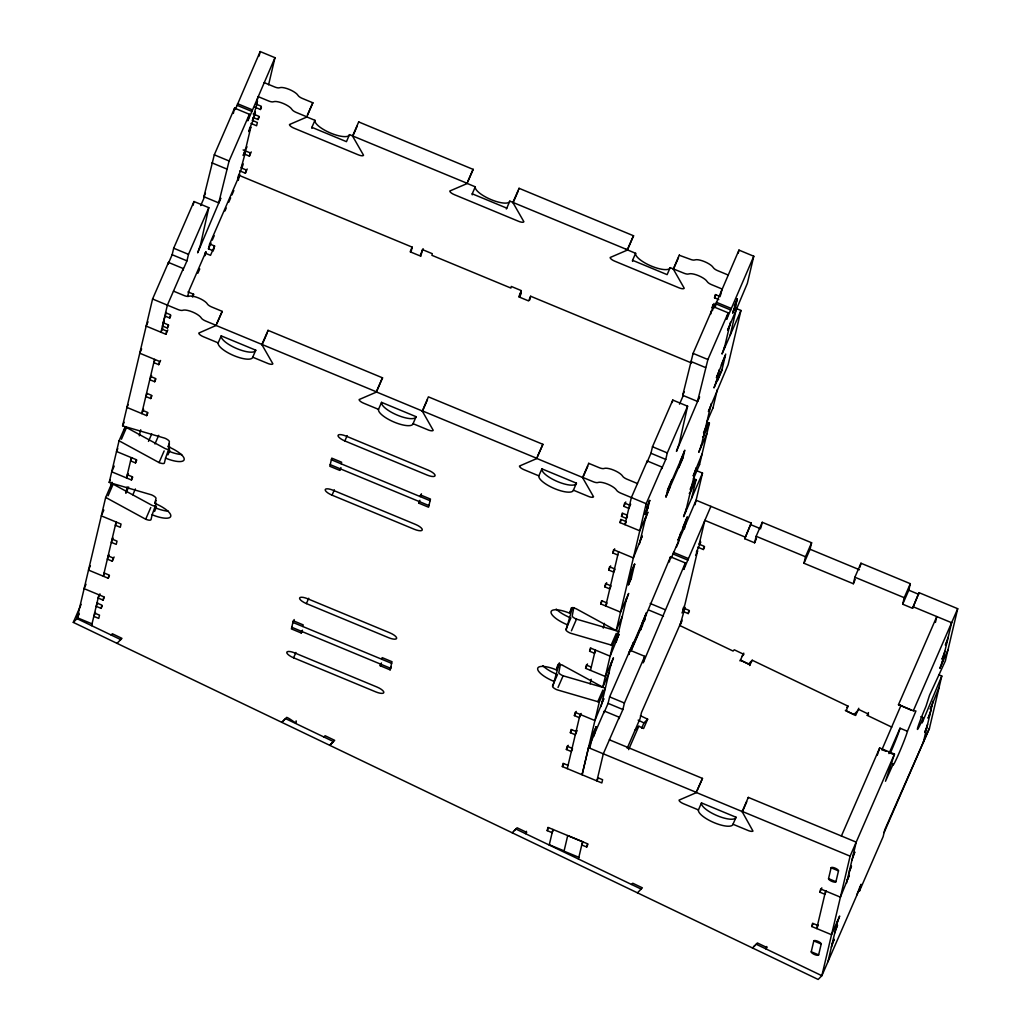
<?xml version="1.0" encoding="UTF-8"?>
<svg xmlns="http://www.w3.org/2000/svg" width="1031" height="1031" viewBox="0 0 1031 1031"><rect width="100%" height="100%" fill="white"/><g stroke="black" fill="none" stroke-linecap="round" stroke-linejoin="round"><path stroke-width="1.5" d="M173.479 291.129L183.879 295.446A5.348 1.65 23.5 0 0 188.789 296.297A10.697 3.299 23.5 0 1 198.609 297.985A10.697 3.299 23.5 0 1 207.411 304.016A5.348 1.65 23.5 0 0 211.806 307.032L222.219 311.349L216.085 325.461L198.815 333.052A5.348 1.65 23.5 0 0 203.365 336.725L218.172 342.872A18.726 5.761 23.5 0 0 234.101 355.721A18.726 5.761 23.5 0 0 252.724 357.203L268.434 363.685A5.348 1.65 23.5 0 0 272.854 363.763L262.042 344.908A5.335 1.637 23.5 0 1 261.951 344.354L268.034 330.345L382.553 377.836L376.47 391.844A5.361 1.65 23.5 0 1 376.147 392.218L359.149 399.551A5.348 1.65 23.5 0 0 363.698 403.224L378.506 409.359A18.726 5.761 23.5 0 0 394.435 422.22A18.726 5.761 23.5 0 0 413.057 423.689L428.78 430.172A5.348 1.65 23.5 0 0 433.188 430.249L422.285 411.098L428.38 396.845L542.899 444.322L536.597 458.64L519.495 466.038A5.348 1.65 23.5 0 0 524.044 469.711L538.852 475.858A18.726 5.761 23.5 0 0 554.781 488.707A18.726 5.761 23.5 0 0 573.404 490.176L589.113 496.671A5.361 1.65 23.5 0 0 593.044 497.2L593.534 496.736L582.721 477.881A5.297 1.637 23.5 0 1 582.605 477.456L588.714 463.331L599.127 467.649A5.348 1.65 23.5 0 0 604.037 468.486A10.697 3.299 23.5 0 1 613.857 470.188A10.697 3.299 23.5 0 1 622.647 476.206A5.348 1.65 23.5 0 0 627.041 479.222L637.454 483.539M588.714 463.331L588.701 463.447A5.297 1.637 23.5 0 0 588.817 463.886M467.842 181.353L472.92 169.677A5.297 1.637 23.5 0 0 473.19 169.406L358.698 121.929A5.4 1.662 23.5 0 0 358.814 122.354M679.493 255.34L689.803 259.103A5.348 1.65 23.5 0 0 693.915 260.096L696.312 259.67A10.697 3.299 23.5 0 1 712.137 266.23L713.929 268.382A5.348 1.65 23.5 0 0 717.731 270.689L728.131 275.006M594.062 735.915L596.227 726.713L593.225 733.608L589.951 747.436M628.395 584.783L631.359 578.069L634.671 564.073L631.681 570.955L628.395 584.783L631.436 577.785M935.439 622.389L936.805 616.564L898.529 704.611L910.837 709.998M671.31 557.977L696.093 500.215L751.212 523.065L744.743 538.71L754.615 542.796L756.148 536.288L762.244 522.292L811.603 542.757L805.507 556.766L803.974 563.261L853.333 583.739L854.879 577.231L860.962 563.222L910.321 583.688L904.239 597.696L902.692 604.205L912.564 608.303L919.046 592.67L957.709 608.702L913.337 710.759L915.928 710.965L907.435 731.263A18.726 0.979 -67.5 0 1 898.98 753.3A18.726 0.979 -67.5 0 1 893.22 763.945L885.487 781.266L894.483 754.099L879.675 747.952L841.399 835.999M92.055 623.858L77.248 617.724L105.652 497.509L111.735 483.5A5.361 1.65 23.5 0 1 113.139 484.158L151.776 505.216A5.348 1.65 23.5 0 0 156.081 506.195M105.652 497.509A5.361 1.65 23.5 0 1 107.044 498.166L145.68 519.224A5.348 1.65 23.5 0 0 151.003 519.637L152.163 514.765A18.726 5.761 23.5 0 0 170.772 516.235A18.726 5.761 23.5 0 0 154.843 503.373L156.003 498.501A5.348 1.65 23.5 0 0 151.454 494.828L110.639 482.933A5.348 1.65 23.5 0 1 109.222 482.418L119.029 440.881L125.125 426.873A5.361 1.65 23.5 0 1 126.517 427.53L165.153 448.588A5.348 1.65 23.5 0 0 169.471 449.555M119.029 440.881A5.361 1.65 23.5 0 1 120.434 441.539L159.07 462.584A5.348 1.65 23.5 0 0 164.393 463.009L165.54 458.125A18.726 5.761 23.5 0 0 184.162 459.607A18.726 5.761 23.5 0 0 168.233 446.745L169.393 441.861A5.348 1.65 23.5 0 0 164.831 438.188L124.029 426.306A5.348 1.65 23.5 0 1 122.599 425.777L152.575 299.003L168.478 262.428L183.286 268.563L182.899 270.199L186.959 260.856L188.493 254.348L208.803 207.656L193.996 201.522L173.685 248.213L172.151 254.721L168.092 264.052L168.478 262.428M112.031 482.25L110.601 488.307L111.735 483.5M124.055 431.422L125.176 426.654M166.3 312.457L163.169 322.742L168.156 324.804L167.383 328.064L162.447 326.015L164.354 321.633M91.617 625.649L98.937 594.719M116.142 521.931L103.332 576.149L104.582 573.275M131.337 457.622L126.529 477.959L128.411 473.641M154.573 359.355L141.75 413.573L143.618 409.268M193.132 205.182L193.996 201.522M125.769 492.934L127.2 486.877M139.275 435.817L140.706 429.772M97.713 602.826L96.179 606.331L101.115 608.367L101.889 605.12L96.953 603.071M99.968 593.843L98.138 598.044L103.074 600.094L103.847 596.833L84.104 588.649L86.011 584.268M90.393 565.697L88.498 570.079L108.242 578.262L109.002 575.014L104.067 572.965M109.17 554.936L107.34 559.137L112.276 561.186L113.049 557.939L108.113 555.889M114.222 466.064L111.722 471.811L131.465 479.995L132.239 476.747L127.303 474.698M131.839 457.957L130.563 460.87L135.499 462.919L136.272 459.671L116.529 451.488L117.779 448.614M128.192 404.564L126.942 407.425L146.686 415.622L147.459 412.361L142.523 410.325M147.008 393.687L145.783 396.497L150.719 398.546L151.493 395.285L146.557 393.236M151.583 375.49L149.766 379.692L154.702 381.728L155.462 378.48L150.526 376.431M155.011 359.806L153.799 362.603L158.735 364.652L159.509 361.404L139.752 353.221L141.634 348.903M148.039 321.801L146.17 326.105L165.914 334.289L166.674 331.041L161.738 328.992M164.767 315.963L169.754 318.025L170.527 314.777L165.591 312.728M208.803 207.656L200.465 244.901L197.656 252.827L220.763 198.223L218.727 202.888L203.919 196.741L214.293 154.83L234.591 108.139L249.399 114.286L247.865 120.795L274.981 57.684L260.173 51.55L235.287 109.518M187.784 295.961L189.06 290.549L205.981 251.641L205.014 255.701M233.341 113.436L234.591 108.139M193.016 296.696L193.596 294.247L187.951 291.915M218.727 202.888L229.101 160.978L249.399 114.286M213.417 250.881L208.481 248.832L209.641 243.96L239.411 175.476L412.168 247.131L411.021 252.002M259.103 56.074L260.173 51.55M213.713 249.67L214.577 246.009L209.641 243.96M152.163 514.765L156.274 503.205M165.54 458.125L169.664 446.578M238.264 180.361L239.669 174.394L237.646 179.072L238.406 175.811L241.885 167.808M239.733 170.85L245.378 173.195L246.138 169.935L241.202 167.898L245.687 151.261M250.945 123.411L256.59 125.756L257.363 122.496L252.427 120.447L255.404 112.224M254.515 107.031L260.431 109.492L261.204 106.232L256.268 104.183L258.059 96.592L268.472 100.909A5.348 1.65 23.5 0 0 272.584 101.901L274.981 101.476A10.697 3.299 23.5 0 1 290.806 108.049L292.585 110.201A5.348 1.65 23.5 0 0 296.4 112.495L306.8 116.812L312.896 102.804L302.483 98.486A5.348 1.65 23.5 0 1 298.681 96.192L296.902 94.04A10.697 3.299 23.5 0 0 281.063 87.467L278.679 87.893A5.348 1.65 23.5 0 1 274.568 86.913L264.155 82.596M242.465 166.481L242.852 164.844M244.476 154.07L249.412 156.119L250.185 152.859L243.123 149.933M253.123 117.47L258.059 119.519L258.833 116.271L253.188 113.926M268.576 84.8L274.981 57.684M302.792 626.5L303.178 624.876L293.307 620.778L291.386 628.91L301.258 633.008L301.632 631.384M341.235 463.86L341.622 462.223L331.75 458.138L329.83 466.27L339.702 470.355L340.088 468.731M420.828 256.371L422.426 249.592L432.298 253.69L431.912 255.314L510.899 288.061L511.273 286.438L521.145 290.536L519.547 297.302L521.325 293.088M391.316 667.057L390.105 669.854L380.233 665.755L380.619 664.132M381.766 659.247L382.153 657.623L392.025 661.722L390.105 669.854M421.434 493.797L420.21 496.607L420.596 494.983L430.468 499.068L428.548 507.2L418.676 503.115L419.063 501.478M529.779 299.905L530.643 296.245L691.582 362.989M629 654.092L629.915 650.187L644.723 656.322L624.425 703.013L622.892 709.521L618.832 718.852L619.219 717.228L604.411 711.094L588.508 747.668L582.09 774.771L599.256 702.201A5.361 1.65 23.5 0 0 597.825 701.686L557.024 689.791A5.348 1.65 23.5 0 1 552.668 686.865L559.356 662.856M553.621 681.246A18.726 5.761 23.5 0 1 537.692 668.384A18.726 5.761 23.5 0 1 556.315 669.854L557.951 664.518A5.348 1.65 23.5 0 1 562.784 665.395M562.784 665.395L601.421 686.453A5.361 1.65 23.5 0 0 602.813 687.11L612.633 645.574A5.361 1.65 23.5 0 0 611.203 645.058L570.401 633.163A5.348 1.65 23.5 0 1 566.058 630.237L572.45 607.491M567.011 624.618A18.726 5.761 23.5 0 1 551.07 611.757A18.726 5.761 23.5 0 1 569.692 613.226L571.342 607.89A5.348 1.65 23.5 0 1 576.174 608.767L614.811 629.825A5.361 1.65 23.5 0 0 616.203 630.469L622.299 616.474M560.426 664.183L558.763 672.856A5.348 1.65 23.5 0 0 563.106 675.795L603.908 687.677A5.361 1.65 23.5 0 1 605.339 688.192L599.256 702.201M573.816 607.555L572.153 616.229A5.348 1.65 23.5 0 0 576.497 619.154L617.298 631.049A5.361 1.65 23.5 0 1 618.729 631.565L612.633 645.574M553.415 829.775L552.139 832.687L547.203 830.638L547.976 827.39L587.464 843.758L586.703 847.018L581.768 844.969L583.03 842.056M597.671 777.658L602.607 779.707L601.833 782.954L562.346 766.587L563.119 763.327L568.055 765.376M572.54 748.751L571.329 751.547L566.393 749.511L567.153 746.251L572.089 748.3M577.128 730.541L575.298 734.742L570.362 732.693L571.135 729.445L576.071 731.495M581.162 713.465L579.332 717.666L574.396 715.617L575.169 712.369L594.913 720.553L603.805 698.631L601.769 703.297M610.648 665.755L613.445 657.83L605.326 676.504L585.582 668.32L586.355 665.059L591.291 667.109M595.57 650.948L594.552 653.28L589.616 651.244L590.389 647.984L610.133 656.18L619.025 634.245L616.989 638.911M625.869 601.369L628.665 593.444L620.546 612.118L600.802 603.934L601.563 600.686L606.499 602.735M610.996 586.098L609.772 588.907L604.836 586.858L605.609 583.61L610.545 585.647M614.966 569.292L613.741 572.102L608.806 570.053L609.579 566.792L614.515 568.841M617.788 555.013L612.852 552.977L613.613 549.716L633.356 557.913L642.249 535.978L640.225 540.644M645.084 520.049L647.893 512.123L639.774 530.797L620.031 522.614L620.791 519.353L625.727 521.402M627.454 516.093L626.436 518.425L621.5 516.376L622.273 513.129L627.248 515.191M630.676 504.211L628.858 508.412L623.871 506.35L624.644 503.089L629.58 505.138M549.227 845.02L552.912 829.44M567.282 768.636L580.105 714.419M590.518 670.369L595.325 650.033M618.548 551.765L605.738 605.983L606.988 603.109M590.119 683.824L591.188 679.287M603.29 628.085L604.398 623.381M687.6 406.214L667.289 452.905L665.755 459.401L661.696 468.744L662.082 467.12L647.275 460.973L646.888 462.61L650.948 453.266L652.481 446.758L672.792 400.067L687.6 406.214L679.249 443.459L676.452 451.372L699.559 396.767L697.523 401.433L682.715 395.298L693.09 353.388L713.388 306.697L728.195 312.831L726.662 319.339L753.777 256.242L738.969 250.095L714.174 307.869M616.203 630.469L646.179 503.695L662.082 467.12M645.058 514.301L649.698 500.319L647.893 507.999L645.058 514.508L648.099 507.304M672.212 402.515L672.792 400.067M601.009 706.544L611.422 662.495M616.216 642.171L626.629 598.122M639.452 543.904L645.857 516.789M604.411 711.094L604.024 712.717L608.084 703.374L609.617 696.879L633.459 642.403L633.086 644.027M578.443 859.029L582.528 841.708L567.72 835.574L564.034 851.168L578.842 857.302M628.768 654.453L629.4 651.747M710.707 314.068L711.467 310.821M713.413 308.346L712.176 307.831L712.949 304.583L715.901 305.807M718.775 299.557L714.547 297.804L715.321 294.557L720.257 296.593M670.382 486.258L665.936 497.226L667.856 489.094L671.916 479.75L671.529 481.387M712.46 310.602L713.388 306.697M640.728 628.678L640.341 630.302L642.661 624.966M641.875 623.794L646.321 612.839L644.401 620.971M679.171 466.025L678.785 467.662L682.844 458.318L684.777 450.186L680.331 461.153M720.617 295.085L722.048 289.002L711.635 284.685A5.348 1.65 23.5 0 1 707.833 282.391L706.055 280.239A10.697 3.299 23.5 0 0 690.216 273.679L687.832 274.104A5.348 1.65 23.5 0 1 683.721 273.112L670.176 267.635A18.726 5.761 23.5 0 1 651.553 266.166A18.726 5.761 23.5 0 1 635.624 253.304L625.624 249.141M697.523 401.433L707.897 359.523L728.195 312.831M630.92 650.857L670.524 556.804L685.331 562.952L683.798 569.46L710.9 506.35M738.248 253.111L738.969 250.095M644.723 656.322L643.189 662.83L685.331 562.952M669.287 562.011L670.524 556.804M678.295 542.886L680.782 532.344M685.589 512.007L696.002 467.958M700.809 447.634L711.222 403.585M716.03 383.248L719.238 369.691M724.033 349.367L730.451 322.252M732.693 312.767L737.333 298.784L735.515 306.465L732.693 312.973L735.734 305.769M682.818 527.679L687.265 516.711L684.365 528.929M718.053 378.583L717.679 380.207L721.739 370.864L725.708 354.058L721.262 365.026M691.685 498.012L696.015 479.66A5.361 1.65 23.5 0 0 694.585 479.131L690.151 489.351M693.502 478.564L699.585 464.556L709.405 423.019A5.361 1.65 23.5 0 0 707.975 422.504L703.542 432.724M706.879 421.937L712.975 407.928L717.318 389.576M730.128 335.359L736.534 308.256M695.036 504.726L702.511 473.1L696.582 470.651M735.039 307.998L740.954 310.46L728.144 364.678L708.426 411.498L710.449 406.833M753.777 256.242L747.359 283.345L727.641 330.178L729.677 325.512M741.908 656.386L743.879 654.389L734.291 649.801L733.054 651.038L679.945 625.585L685.087 607.323M697.703 547.177L703.348 549.51L704.109 546.262L699.173 544.213L704.817 520.359L745.129 537.074M683.269 611.525L688.205 613.574L688.966 610.313L683.334 607.981M744.743 538.71L751.212 523.065M761.007 527.485L762.244 522.292M803.974 563.261L810.07 549.265L811.603 542.757M860.034 567.127L860.962 563.222M836.863 923.956L839.659 916.031L831.54 934.705L811.797 926.521L812.57 923.26L817.506 925.31M826.372 890.771L824.839 894.264L819.903 892.215L820.676 888.967L840.42 897.15L849.312 875.229L847.276 879.894M811.242 951.806L813.807 940.929A4.008 1.237 23.5 0 1 817.789 941.277A4.008 1.237 23.5 0 1 821.204 944.035L818.64 954.886A4.008 1.237 23.5 0 1 814.658 954.564A4.008 1.237 23.5 0 1 811.242 951.806L818.653 954.848M825.612 891.016L816.732 928.557L818.253 925.065M828.537 878.644L831.102 867.806A4.008 1.237 23.5 0 1 835.084 868.115A4.008 1.237 23.5 0 1 838.499 870.873L835.935 881.711A4.008 1.237 23.5 0 1 831.953 881.402A4.008 1.237 23.5 0 1 828.537 878.644L835.935 881.711M902.692 604.205L908.788 590.196L910.321 583.688M894.483 754.099L850.111 856.155L821.849 975.713L818.15 979.45L73.291 622.389L81.127 604.372M827.945 961.704L837.636 920.696M846.515 883.155L856.207 842.147L748.313 797.401L742.217 811.41A5.4 1.662 23.5 0 0 742.32 811.964L752.978 831.076A5.348 1.65 23.5 0 1 748.712 830.741L732.989 824.246A18.726 5.761 23.5 0 1 714.38 822.777A18.726 5.761 23.5 0 1 698.438 809.928L683.63 803.78A5.348 1.65 23.5 0 1 679.287 800.855L679.081 800.108L696.196 792.71L702.485 778.405L609.398 739.794M912.564 608.303L919.046 592.67M856.619 895.256L861.065 884.289L859.454 891.106L883.142 836.631L884.753 829.826L929.447 728.26L941.793 676.027L939.048 674.893M920.812 716.725L923.286 717.744L922.126 722.899L941.793 676.027M923.351 742.268L933.042 701.26M941.922 663.719L951.613 622.711M957.709 608.702L945.363 660.935L929.55 695.19L925.98 706.364A18.726 0.979 -67.5 0 0 917.526 728.402A18.726 0.979 -67.5 0 0 923.286 717.744M879.675 747.952L877.278 755.182M702.485 778.405L697.098 790.455M900.836 705.745L881.917 749.743M473.229 169.29L467.107 183.415A5.297 1.637 23.5 0 1 466.824 183.686L449.825 191.006A5.348 1.65 23.5 0 0 454.387 194.679L518.554 221.291A5.348 1.65 23.5 0 0 523.387 222.168L523.877 221.704L513.064 202.849A5.361 1.65 23.5 0 1 512.961 202.308L519.057 188.299L633.575 235.79L627.479 249.798A5.335 1.637 23.5 0 1 627.17 250.172L610.172 257.492A5.348 1.65 23.5 0 0 614.721 261.165L678.888 287.778A5.348 1.65 23.5 0 0 684.21 288.203L673.295 269.052L679.39 254.786M542.899 444.322L537.499 456.385M257.312 102.713L253.897 114.415L255.134 111.941M203.919 196.741L205.44 193.248M200.723 205.594L204.563 196.753M183.286 268.563L167.383 305.137L160.978 332.253L162.846 327.935M256.268 104.183L257.531 101.27M252.427 120.447L255.34 113.745M253.407 119.66L249.618 128.372L248.858 131.633L250.881 126.955L246.009 147.562L243.213 155.488L247.002 146.763M122.599 425.777L124.132 422.285M169.754 318.025L170.772 315.692M260.431 109.492L261.449 107.16M167.383 328.064L168.659 325.139M258.059 119.519L259.335 116.606M165.914 334.289L167.808 329.92M121.452 439.206L126.517 427.53M241.202 167.898L243.032 163.684M197.862 273.254L199.756 268.923M208.481 248.832L211.02 243.007M212.283 240.094L214.19 235.725M224.951 210.955L226.227 208.043M228.753 202.218L230.66 197.849M231.923 194.936L233.831 190.555M158.735 364.652L160.565 360.45M249.412 156.119L251.242 151.918M109.222 482.418L110.227 480.072M154.702 381.728L155.913 378.931M245.378 173.195L247.195 168.994M192.436 296.915L193.596 294.247M214.577 246.009L210.517 255.34L204.873 253.007M108.062 495.834L113.139 484.158M150.719 398.546L151.944 395.736M101.966 514.353L103.835 510.049M146.686 415.622L147.91 412.812M135.499 462.919L136.775 460.006M131.465 479.995L132.741 477.082M126.053 492.973L128.643 487.006M148.477 441.384L151.712 433.948M116.567 522.459L115.343 525.256L120.279 527.305L121.052 524.057L101.309 515.861M77.248 617.724L79.168 613.316M73.291 622.389L77.003 618.652L78.807 614.489M113.139 538.13L111.309 542.332L116.245 544.381L117.019 541.133L112.083 539.084M132.844 494.79L135.383 488.952M154.946 443.961L158.71 435.301M112.276 561.186L114.106 556.985M216.819 323.399L222.181 311.465M307.509 114.853L312.573 103.19A5.335 1.637 23.5 0 0 312.896 102.804M108.242 578.262L109.454 575.466M159.07 462.584L164.148 450.921M95.522 612.414L93.808 616.358L98.744 618.407L99.517 615.146L94.581 613.11M168.233 446.745L169.458 443.949M103.074 600.094L104.35 597.168M101.115 608.367L102.133 606.035M167.937 454.839L169.844 450.457M218.172 342.872L221.214 335.861L255.765 350.192L252.724 357.203M311.903 128.359A18.726 5.761 23.5 0 1 311.89 127.329L314.945 120.318L306.375 116.761M145.68 519.224L150.758 507.548M154.843 503.373L156.068 500.576M154.56 511.466L156.454 507.097M358.724 121.813L352.615 135.937A5.4 1.662 23.5 0 0 352.718 136.363L363.531 155.217A5.348 1.65 23.5 0 1 358.208 154.792L294.041 128.192A5.348 1.65 23.5 0 1 289.492 124.519L306.491 117.186A5.335 1.637 23.5 0 0 306.8 116.812M262.042 344.908L267.119 333.232M352.718 136.363L357.164 126.156M412.168 247.131L410.145 251.796L420.017 255.881L423.135 248.703M344.844 440.946A8.029 2.474 23.5 0 1 338.026 435.43A8.029 2.474 23.5 0 1 346.004 436.061L428.265 470.175A8.029 2.474 23.5 0 1 435.095 475.691A8.029 2.474 23.5 0 1 427.118 475.059L344.844 440.946L347.163 435.61M339.702 470.355L340.926 467.559M377.166 389.886L382.243 378.222A5.361 1.65 23.5 0 0 382.553 377.836M332.034 495.164A8.029 2.474 23.5 0 1 325.203 489.648A8.029 2.474 23.5 0 1 333.181 490.279L415.454 524.392A8.029 2.474 23.5 0 1 422.285 529.908A8.029 2.474 23.5 0 1 414.294 529.277L332.034 495.164L334.353 489.828M378.506 409.359L381.56 402.361L416.112 416.692L413.057 423.689M472.25 194.846A18.726 5.761 23.5 0 1 472.237 193.815L475.278 186.817L466.721 183.247M294.17 619.541L292.92 622.415L391.638 663.345M306.4 603.586A8.029 2.474 23.5 0 1 299.57 598.083A8.029 2.474 23.5 0 1 307.56 598.715L389.821 632.828A8.029 2.474 23.5 0 1 396.651 638.344A8.029 2.474 23.5 0 1 388.661 637.712L306.4 603.586L308.72 598.251M301.258 633.008L302.47 630.212M293.59 657.804A8.029 2.474 23.5 0 1 286.76 652.301A8.029 2.474 23.5 0 1 294.737 652.932L377.011 687.046A8.029 2.474 23.5 0 1 383.828 692.548A8.029 2.474 23.5 0 1 375.851 691.917L293.59 657.804L295.91 652.468M506.324 208.984A18.726 5.761 23.5 0 0 506.788 208.146L509.83 201.135L627.479 249.798M422.388 411.395L427.453 399.719M513.064 202.849L518.142 191.186M296.129 720.862C297.392 725.837 291.657 719.251 286.76 717.357L283.048 721.094M418.676 503.115L419.901 500.306M521.235 291.077L518.735 296.825L528.607 300.923L530.643 296.245M380.233 665.755L381.444 662.959M628.175 247.84L633.253 236.163A5.335 1.637 23.5 0 0 633.575 235.79M538.852 475.858L541.894 468.847L576.445 483.178L573.404 490.176M632.583 261.346A18.726 5.761 23.5 0 1 632.57 260.302L635.624 253.304M670.176 267.635L667.121 274.633L632.57 260.302M582.721 477.881L587.799 466.218M673.398 269.349L678.475 257.673M569.692 613.226L571.728 608.561M565.851 629.49L570.929 617.814M623.871 506.35L625.778 501.968M714.547 297.804L715.81 294.892M571.419 630.83L576.497 619.154M621.5 516.376L622.763 513.464M712.176 307.831L714.083 303.462M620.031 522.614L621.293 519.688M556.315 669.854L558.338 665.188M647.275 460.973L631.372 497.548L624.966 524.663L626.204 521.789M552.461 686.118L557.539 674.454M612.852 552.977L614.669 548.776M682.715 395.298L684.236 391.793M679.506 404.152L683.334 395.35M608.806 570.053L610.636 565.851M558.029 687.458L563.106 675.795M604.836 586.858L606.666 582.657M600.802 603.934L602.014 601.137M646.656 507.536L649.698 500.525M734.291 305.988L737.333 298.99M589.616 651.244L590.892 648.319M724.806 346.107L722.009 354.033L740.954 310.46M585.582 668.32L587.49 663.938M631.603 571.238L634.645 564.228M725.321 355.695L716.429 377.617L718.465 372.951M667.457 490.756L684.378 451.849M666.297 495.627L683.218 456.733M716.803 380.001L713.993 387.914L722.112 369.24M574.396 715.617L576.226 711.416M526.48 831.295L525.462 833.628L526.699 832.378L517.111 827.79L512.175 832.777M570.362 732.693L571.574 729.896M611.203 645.058L616.28 633.382M566.393 749.511L568.21 745.31M709.405 423.019L703.31 437.028A5.361 1.65 23.5 0 0 702.601 436.757M701.583 444.374L698.773 452.3L706.905 433.626M562.346 766.587L563.57 763.778M702.098 453.962L693.206 475.884L695.229 471.219M602.813 687.11L608.909 673.101M597.825 701.686L602.903 690.01M696.015 479.66L689.932 493.656A5.361 1.65 23.5 0 0 689.211 493.385M686.362 508.76L683.566 516.686L702.511 473.1M547.203 830.638L548.479 827.725M593.147 733.879L596.202 726.881M686.878 518.335L677.986 540.27L680.009 535.592M629 653.409L645.922 614.502M631.616 649.633L644.775 619.373M676.323 547.319L677.844 543.814M619.219 717.228L603.315 753.803L596.897 780.918L598.148 778.044M699.173 544.213L700.397 541.417M696.376 552.139L700.758 542.087M695.616 555.387L697.639 550.722L684.803 605.017L682.767 609.682M703.348 549.51L704.56 546.714M682.007 612.942L684.507 607.195M681.994 620.082L641.488 712.498L639.993 718.813L627.196 748.261M679.945 625.585L681.775 621.384M628.626 749.627L638.808 726.224L643.589 728.517L647.661 719.187L640.419 715.707M586.703 847.018L587.966 844.093M688.205 613.574L689.417 610.777M641.63 728.26L643.95 722.924L647.661 719.187M754.615 542.796L756.445 538.594M740 660.935L743.751 653.126M749.589 665.523L752.243 660.24L848.088 706.183L846.064 710.849L855.653 715.45L858.771 708.271M698.438 809.928L701.492 802.917L736.044 817.248L732.989 824.246M742.32 811.964L746.753 801.744M853.333 583.739L855.163 579.538M766.768 946.484L765.762 948.816L766.987 947.566L757.398 942.978L752.462 947.966M891.712 727.1L867.264 715.372L868.476 712.576M819.903 892.215L821.81 887.846M811.797 926.521L813.072 923.596M888.967 753.609L900.024 728.195L907.435 731.263M852.766 856.684L854.802 852.018L851.993 859.931M948.185 637.248L945.388 645.174L947.412 640.496M849.441 870.783L851.464 866.104L848.668 874.03M944.847 651.347L942.05 659.26L944.087 654.595M942.695 660.459L939.898 668.384L948.017 649.71M939.138 687.252L930.246 709.186L932.282 704.521M835.484 929.82L837.507 925.142L834.71 933.068M930.89 710.385L928.093 718.298L930.13 713.632M832.146 943.906L834.182 939.241L831.373 947.167M927.565 724.471L924.768 732.397L926.792 727.731M884.108 832.533L929.447 728.26M117.031 643.344L121.967 638.357L112.379 633.769L111.142 635.006M281.811 722.344L285.523 718.607L333.464 741.585L329.752 745.323L330.693 744.395M330.99 744.086L334.701 740.335L325.113 735.747L323.876 736.985M635.096 729.961L638.808 726.224M748.532 663.977L752.243 660.24M631.552 884.482L632.789 883.245L642.377 887.833L637.442 892.82M848.088 706.183L846.851 707.434M867.264 715.372L868.502 714.135L858.913 709.534L853.964 714.522L845.343 710.385M859.493 887.936L860.421 886.995L821.862 975.713L756.174 944.228M514.392 830.535L515.139 829.787M753.7 946.716L754.937 945.466M898.504 704.882L900.475 704.843M467.146 183.299L349.496 134.649L346.455 141.659L311.89 127.329M472.237 193.815L506.788 208.146M237.504 103.68L252.311 109.827M716.3 302.238L731.108 308.372M237.117 105.317L251.925 111.451M715.914 303.861L730.721 310.009M214.293 154.83L229.101 160.978M693.09 353.388L707.897 359.523M211.935 162.859L226.743 168.994M690.731 361.404L705.539 367.551M173.685 248.213L188.493 254.348M652.481 446.758L667.289 452.905M172.151 254.721L186.959 260.856M650.948 453.266L665.755 459.401M750.826 524.702L760.71 528.787M810.07 549.265L859.429 569.731M908.788 590.196L918.66 594.294M756.148 536.288L805.507 556.766M854.879 577.231L904.239 597.696M912.951 606.679L951.613 622.711M152.575 299.003L177.796 309.455A5.348 1.65 23.5 0 0 182.706 310.305A10.697 3.299 23.5 0 1 192.526 311.993A10.697 3.299 23.5 0 1 201.316 318.025A5.348 1.65 23.5 0 0 205.71 321.041L216.123 325.358M376.47 391.844L215.286 325.139M422.285 410.841L536.803 458.331M582.618 477.34L593.031 481.657A5.348 1.65 23.5 0 0 597.941 482.495A10.697 3.299 23.5 0 1 607.762 484.196A10.697 3.299 23.5 0 1 616.564 490.215A5.348 1.65 23.5 0 0 620.958 493.23L646.179 503.695M375.632 391.638L423.754 411.588M535.965 458.125L582.631 477.482M673.423 552.345L688.231 558.493M673.05 553.982L687.857 560.117M331.363 459.762L430.095 500.692M330.216 464.646L428.935 505.577M898.529 704.611L913.337 710.759M650.226 603.496L665.034 609.643M648.679 610.004L663.487 616.138M881.956 749.64L886.067 751.341M888.812 752.488L894.289 754.756M890.745 762.927L893.22 763.945M609.617 696.879L624.425 703.013M608.084 703.374L622.892 709.521M588.508 747.668L696.402 792.401M742.217 811.41L850.111 856.155M695.564 792.195L742.23 811.552M291.76 627.286L390.491 668.23M831.102 867.806L838.499 870.873M813.807 940.929L821.217 944.009M549.291 844.75L564.099 850.884M740.374 660.072L749.009 664.196M740.619 660.304L750.207 664.905M638.15 720.141L643.95 722.924M77.003 618.652L120.73 639.607M515.874 829.04L641.14 889.083M748.403 797.955A5.4 1.662 23.5 0 1 748.313 797.401M736.044 817.248A18.726 5.761 23.5 0 1 717.421 815.779A18.726 5.761 23.5 0 1 701.492 802.917M168.349 511.196A18.726 5.761 23.5 0 1 155.204 507.755M181.727 454.555A18.726 5.761 23.5 0 1 168.594 451.127M570.053 617.608A18.726 5.761 23.5 0 1 556.199 609.037M556.663 674.235A18.726 5.761 23.5 0 1 542.809 665.665M268.137 330.899A5.335 1.637 23.5 0 1 268.034 330.345M255.765 350.192A18.726 5.761 23.5 0 1 237.143 348.723A18.726 5.761 23.5 0 1 221.214 335.861M576.445 483.178A18.726 5.761 23.5 0 1 557.823 481.709A18.726 5.761 23.5 0 1 541.894 468.847M416.112 416.692A18.726 5.761 23.5 0 1 397.489 415.209A18.726 5.761 23.5 0 1 381.56 402.361M900.024 728.195A18.726 0.979 -67.5 0 1 890.307 753.107M519.147 188.853A5.361 1.65 23.5 0 1 519.057 188.299M349.496 134.649A18.726 5.761 23.5 0 1 330.874 133.179A18.726 5.761 23.5 0 1 314.945 120.318M509.83 201.135A18.726 5.761 23.5 0 1 491.207 199.666A18.726 5.761 23.5 0 1 475.278 186.817M712.975 407.928A5.361 1.65 23.5 0 1 712.614 407.773M699.585 464.556A5.361 1.65 23.5 0 1 699.237 464.401"/></g></svg>
